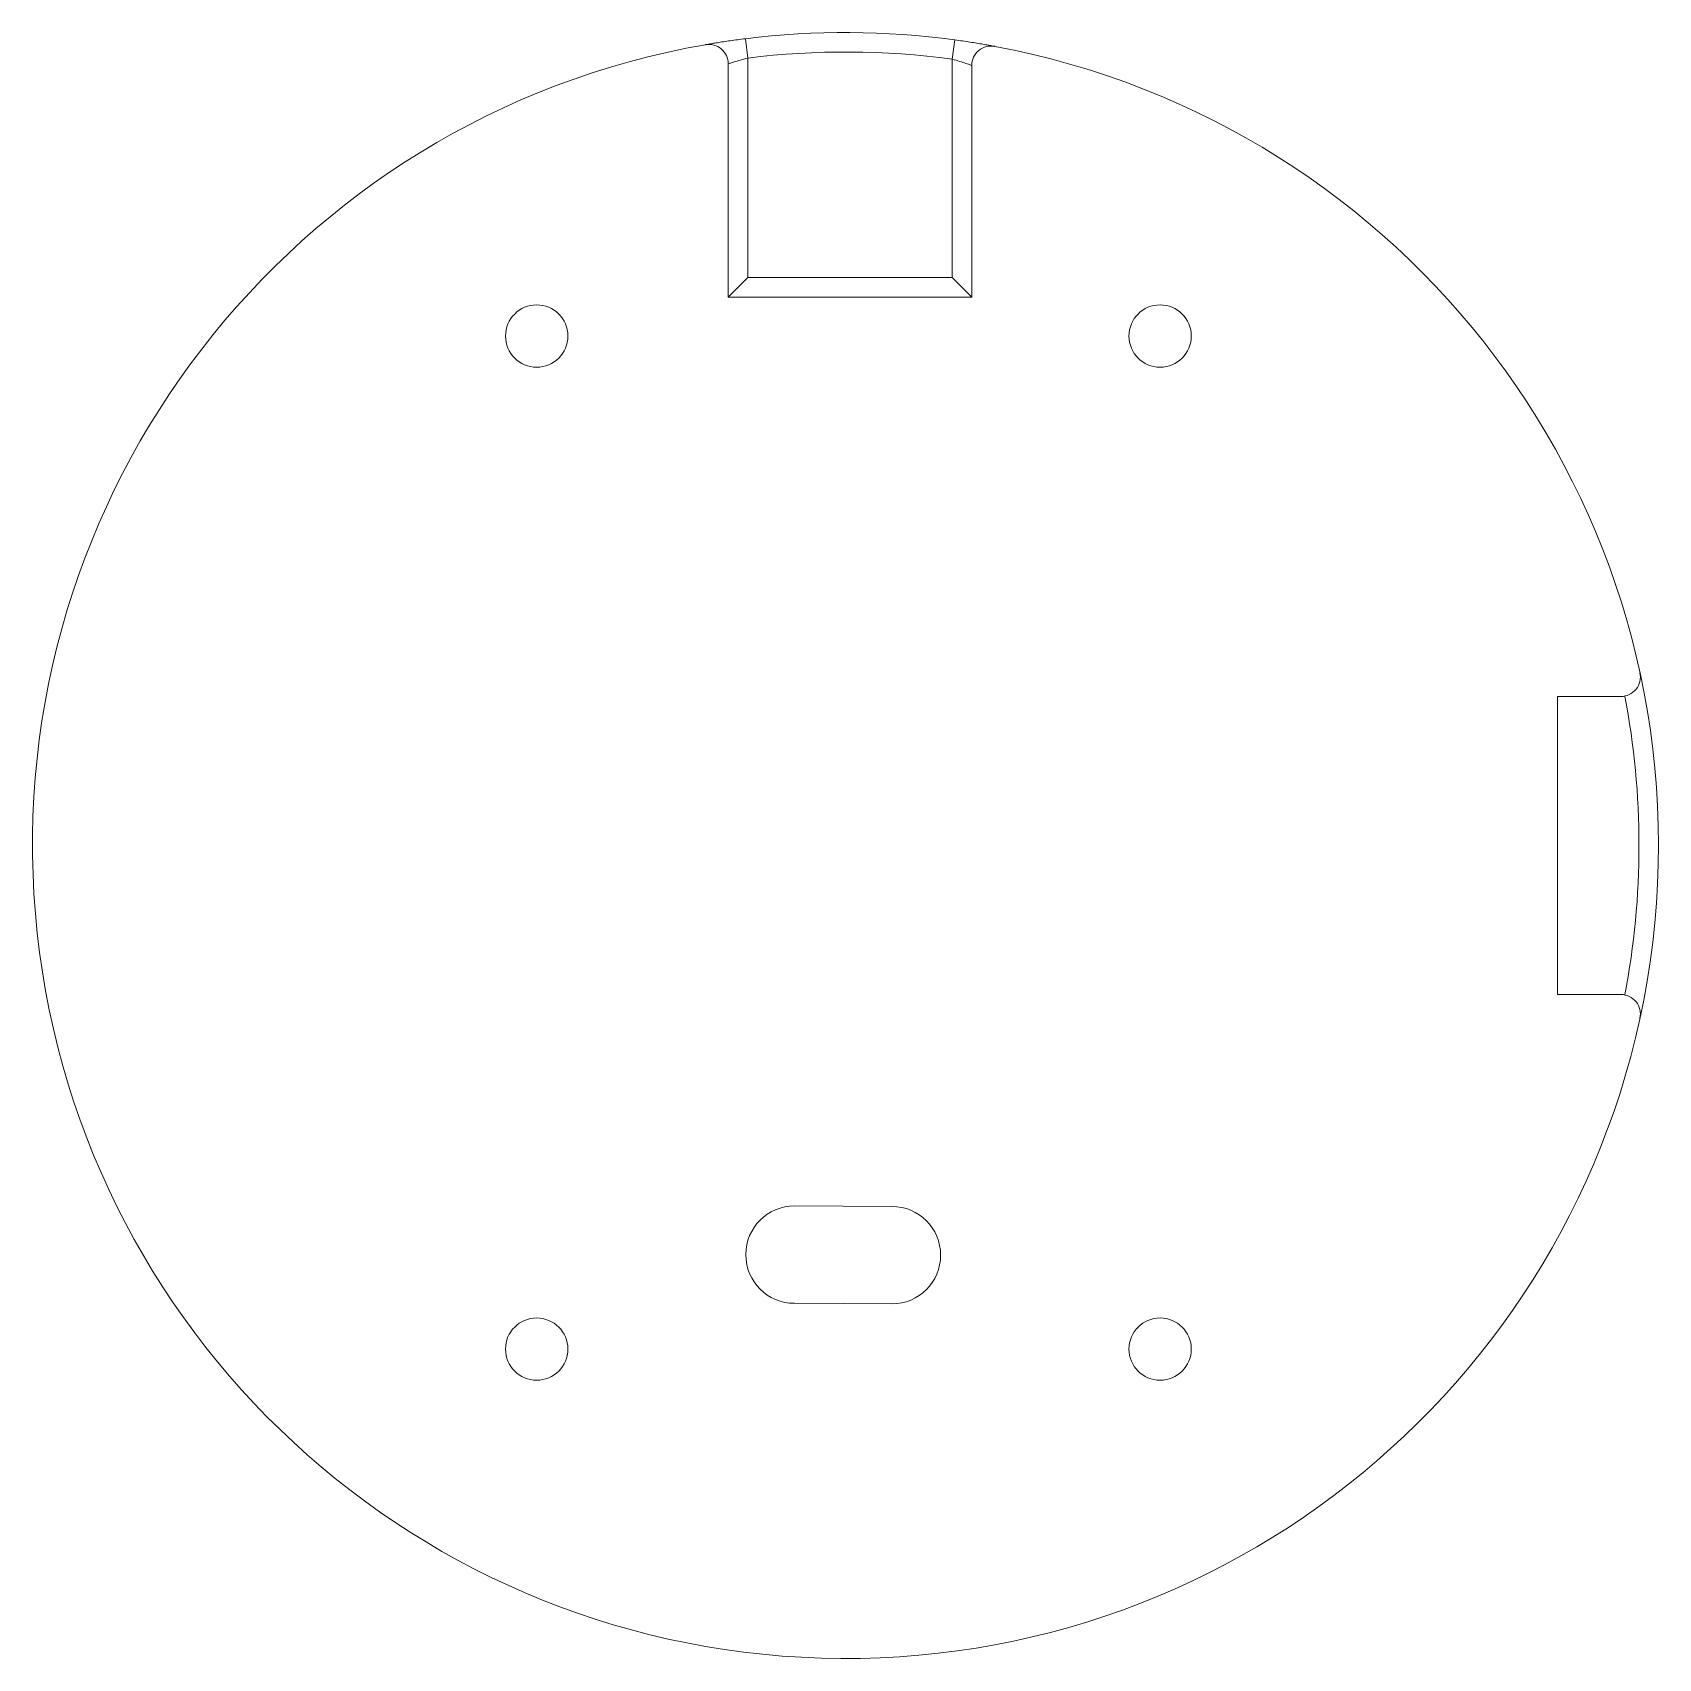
# Model space of a CAD drawing. Header units: millimetres. Extents: x -41.7 to 41.7, y -41.7 to 41.7.
import ezdxf

# ---------------------------------------------------------------- set-up
doc = ezdxf.new("R2010")
doc.units = ezdxf.units.MM

msp = doc.modelspace()

# ---------------------------------------------------------------- linework, layer by layer
at = {"color": 7, "linetype": 'Continuous', "lineweight": 15}
for p, q in [((-5.018, 40.42), (-5.141, 41.412)), ((5.482, 40.359), (5.616, 41.35)), ((-6.018, 40.121), (-6.018, 28.15)), ((-5.018, 40.42), (-5.018, 29.15)), ((5.482, 29.15), (5.482, 40.359)), ((6.482, 28.15), (6.482, 40.037)), ((-5.018, 29.15), (-6.018, 28.15)), ((-5.018, 29.15), (5.482, 29.15)), ((5.482, 29.15), (6.482, 28.15)), ((-6.018, 28.15), (6.482, 28.15)), ((39.801, 7.65), (36.55, 7.65)), ((36.55, 7.65), (36.55, -7.65)), ((36.55, -7.65), (39.801, -7.65)), ((-2.618, -18.5), (2.382, -18.528)), ((-2.618, -23.5), (2.382, -23.528))]:
    msp.add_line(p, q, dxfattribs=at)
for centre in [(-15.85, 26.15), (16.15, 26.15), (-15.85, -25.85), (16.15, -25.85)]:
    msp.add_circle(centre, 1.6, dxfattribs=at)
for centre, radius, start, end in [((0, 0), 41.73, 82.26518, 97.07721), ((0, 0), 41.73, 99.92219, 79.4151), ((-7.018, 40.121), 1, 360, 99.92219), ((7.482, 40.037), 1, 79.4151, 180), ((0, 0), 40.73, 82.26518, 97.07721), ((39.801, 8.65), 1, 270, 12.26152), ((0, 0), 40.73, 349.14524, 10.85476), ((39.801, -8.65), 1, 347.73848, 90), ((-2.618, -21), 2.5, 90, 270), ((2.382, -21.028), 2.5, 270, 90)]:
    msp.add_arc(centre, radius, start, end, dxfattribs=at)
for points, knots in [([(-7.191, 41.106), (-7.191, 41.106), (-7.134, 41.116), (-6.976, 41.143), (-6.911, 41.154), (-6.759, 41.179), (-6.673, 41.193), (-6.483, 41.223), (-6.377, 41.24), (-6.155, 41.274), (-6.038, 41.291), (-5.792, 41.326), (-5.664, 41.344), (-5.406, 41.379), (-5.275, 41.396), (-5.141, 41.412)], [0, 0, 0, 0, 0.25, 0.25, 0.375, 0.375, 0.5, 0.5, 0.625, 0.625, 0.75, 0.75, 0.875, 0.875, 1, 1, 1, 1]), ([(5.616, 41.35), (5.75, 41.332), (5.881, 41.314), (6.139, 41.276), (6.267, 41.257), (6.513, 41.219), (6.63, 41.2), (6.851, 41.164), (6.957, 41.146), (7.148, 41.113), (7.233, 41.098), (7.386, 41.071), (7.451, 41.059), (7.609, 41.031), (7.665, 41.02), (7.665, 41.02)], [0, 0, 0, 0, 0.125, 0.125, 0.25, 0.25, 0.375, 0.375, 0.5, 0.5, 0.625, 0.625, 0.75, 0.75, 1, 1, 1, 1]), ([(-5.018, 40.42), (-5.149, 40.387), (-5.277, 40.353), (-5.516, 40.284), (-5.626, 40.25), (-5.812, 40.191), (-5.888, 40.166), (-5.99, 40.131), (-6.018, 40.121), (-6.018, 40.121)], [0, 0, 0, 0, 0.25, 0.25, 0.5, 0.5, 0.75, 0.75, 1, 1, 1, 1]), ([(6.482, 40.037), (6.482, 40.037), (6.454, 40.047), (6.351, 40.085), (6.274, 40.113), (6.089, 40.176), (5.979, 40.213), (5.74, 40.287), (5.612, 40.324), (5.482, 40.359)], [0, 0, 0, 0, 0.25, 0.25, 0.5, 0.5, 0.75, 0.75, 1, 1, 1, 1])]:
    msp.add_open_spline(points, degree=3, knots=knots, dxfattribs=at)

doc.saveas('drawing.dxf')
